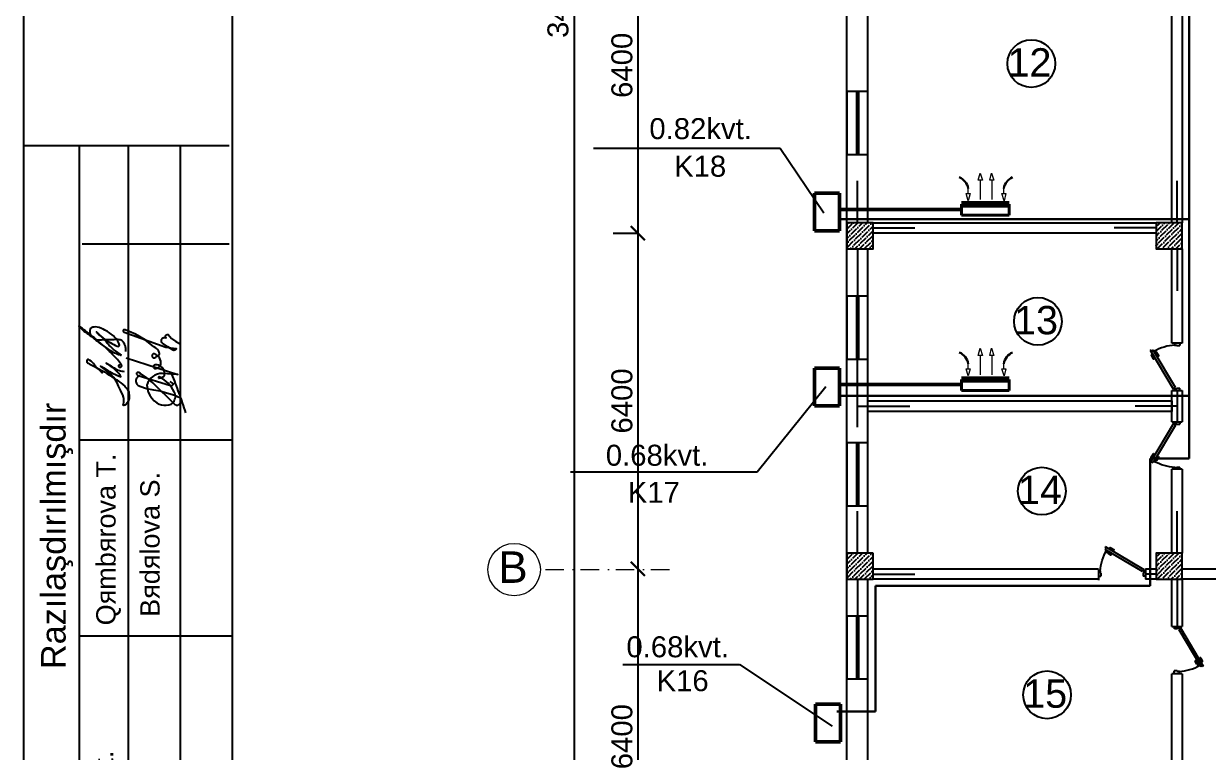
# Model space of a CAD drawing. Header units: millimetres. Extents: x 42452 to 2852333, y -419346 to 834876.
# Drawn here: x 2591321 to 2613922, y 575600 to 589492 of the extents above; entities that cross this region are included whole.
import ezdxf

# ---------------------------------------------------------------- set-up
doc = ezdxf.new("R2010")
doc.units = ezdxf.units.MM
doc.linetypes.add('Штрихпунктирная', pattern=[670.277762, 352.777767, -176.388884, 0, -141.111112])
for name, color, linetype, lineweight in [('0_Ном._пера__1', 7, 'Continuous', 15), ('0_Ном._пера__7', 7, 'Continuous', 60), ('c_dv_l x_tti-25_Ном._пера__21_Ном._пера__21', 7, 'Continuous', 30), ('memar', 7, 'Continuous', 25), ('Text blocks_Ном._пера__1', 7, 'Continuous', 15), ('ДВЕРИ', 7, 'Continuous', 5), ('надписи', 5, 'Continuous', 30), ('размер_Ном._пера__241_Ном._пера__7', 7, 'Continuous', 60), ('соед_роз', 94, 'Continuous', 30), ('Соедин_роз', 94, 'Continuous', 30)]:
    doc.layers.add(name, color=color, linetype=linetype, lineweight=lineweight)
doc.styles.get("Standard").update_dxf_attribs({"font": 'arial.ttf'})
doc.styles.add('СГЕНЕРИР_СТИЛЬ_1', font='arial.ttf')
doc.styles.add('СГЕНЕРИР_СТИЛЬ_5', font='')
doc.styles.get('СГЕНЕРИР_СТИЛЬ_5').set_extended_font_data('Arial Az Lat Кириллический')
doc.dimstyles.new('razmeri a-g', dxfattribs={"dimtxt": 400, "dimasz": 270, "dimexe": 1.25, "dimexo": 0.625, "dimgap": 100, "dimtad": 1, "dimdec": 0, "dimtxsty": 'Standard', "dimblk": 'ARCHTICK', "dimcen": 2.5, "dimadec": 0, "dimazin": 0, "dimtfac": 1, "dimtdec": 0, "dimtmove": 0, "dimatfit": 3, "dimfxl": 1, "dimarcsym": 0})

# ---------------------------------------------------------------- blocks, each defined once
blk = doc.blocks.new('123vv')
at = {"layer": '0_Ном._пера__1', "linetype": 'Continuous', "lineweight": 25}
blk.add_line((41984, -698025), (38898, -698025), dxfattribs=at)
at = {"layer": '0_Ном._пера__1', "color": 5, "linetype": 'Continuous', "lineweight": 25, "flags": 128}
for points in [[(39821, -700413), (40908, -700763), (40586, -700737), (40531, -700741), (40477, -700753), (40426, -700775), (40379, -700804), (40338, -700841), (40303, -700884), (40276, -700932), (40257, -700984), (40266, -701058), (40286, -701129), (40317, -701196), (40358, -701258), (40408, -701313), (40467, -701359), (40512, -701383), (40561, -701399), (40612, -701408), (40663, -701408), (40714, -701401), (40763, -701385), (40787, -701368), (40808, -701347), (40826, -701323), (40839, -701296), (40849, -701268), (40854, -701239), (40854, -701209), (40849, -701180), (40840, -701151), (40827, -701125), (40771, -701030), (40702, -700945), (40620, -700871), (40568, -700837), (40512, -700811), (40509, -700811), (40507, -700812), (40505, -700814), (40503, -700815), (40501, -700817), (40500, -700820), (40499, -700822), (40499, -700825), (40499, -700827), (40499, -700830), (40500, -700832), (40501, -700834), (40503, -700836), (40505, -700838), (40507, -700839), (40510, -700840), (40512, -700840), (40515, -700840), (40546, -700832), (40576, -700818), (40603, -700800), (40627, -700777), (40629, -700748), (40628, -700718), (40621, -700689), (40610, -700661), (40594, -700636), (40575, -700613), (40552, -700594), (40526, -700579), (40499, -700568), (40470, -700561), (40440, -700559), (40433, -700559), (40427, -700559), (40420, -700561), (40414, -700564), (40409, -700567), (40404, -700572), (40400, -700577), (40397, -700583), (40395, -700590), (40394, -700596), (40394, -700603), (40396, -700609), (40398, -700616), (40402, -700621), (40406, -700626), (40411, -700631), (40417, -700634), (40423, -700636), (40430, -700637), (40437, -700637), (40443, -700636), (40466, -700629), (40488, -700619), (40508, -700606), (40525, -700590), (40539, -700571), (40550, -700549), (40551, -700514), (40546, -700479), (40536, -700446), (40520, -700415), (40499, -700387), (40473, -700362), (40444, -700343), (40412, -700328), (40405, -700328), (40397, -700329), (40390, -700331), (40384, -700334), (40378, -700338), (40373, -700343), (40369, -700349), (40366, -700356), (40364, -700363), (40363, -700370), (40364, -700377), (40366, -700384), (40369, -700391), (40373, -700397), (40378, -700402), (40384, -700406), (40390, -700410), (40397, -700412), (40404, -700413), (40412, -700412), (40419, -700410), (40444, -700400), (40467, -700386), (40488, -700369), (40505, -700349), (40520, -700326), (40511, -700295), (40497, -700266), (40479, -700239), (40456, -700216), (40430, -700198), (40401, -700183), (40217, -700037), (40015, -699918), (39798, -699827), (39795, -699825), (39791, -699823), (39786, -699822), (39782, -699822), (39778, -699823), (39774, -699824), (39770, -699826), (39766, -699828), (39763, -699832), (39761, -699835), (39759, -699839), (39758, -699843), (39757, -699847), (39758, -699852), (39759, -699856), (39761, -699860), (39763, -699864), (39766, -699867), (39769, -699869), (39773, -699871), (39777, -699873), (40657, -700188), (40873, -700218), (40871, -700225), (40868, -700232), (40864, -700238), (40859, -700244), (40853, -700248), (40846, -700252), (40839, -700254), (40831, -700255), (40824, -700255), (40816, -700254), (40809, -700252), (40693, -700184), (40586, -700105), (40578, -700096), (40571, -700087), (40566, -700076), (40563, -700065), (40561, -700053), (40562, -700042), (40565, -700030), (40570, -700020), (40576, -700010), (40584, -700001), (40593, -699994), (40604, -699989), (40615, -699985), (40626, -699984), (40638, -699984), (40650, -699986), (40661, -699991), (40656, -699986), (40652, -699981), (40649, -699975), (40648, -699969), (40647, -699962), (40647, -699956), (40649, -699950), (40651, -699944), (40655, -699938), (40659, -699933), (40664, -699929), (40669, -699926), (40676, -699924), (40682, -699922), (40688, -699922), (40695, -699923), (40701, -699925), (40776, -700003), (40862, -700068), (40956, -700120)], [(40114, -700786), (40096, -700791), (40079, -700800), (40064, -700811), (40051, -700825), (40040, -700841), (40032, -700858), (40027, -700876), (40025, -700895), (40027, -700914), (40031, -700932), (40038, -700950), (40048, -700966), (40061, -700980), (40076, -700992), (40092, -701001), (40110, -701007), (40251, -701054), (40396, -701085), (40532, -701105), (40665, -701144), (40842, -701195), (40902, -701220), (40958, -701252), (40967, -701267), (40973, -701282), (40976, -701299), (40977, -701315), (40975, -701332), (40970, -701347), (40962, -701362), (40953, -701376), (40941, -701387), (40933, -701395), (40923, -701401), (40913, -701406), (40903, -701409), (40892, -701410), (40881, -701409), (40870, -701407), (40860, -701402), (40850, -701397), (40380, -700937), (40255, -700831), (40119, -700739), (40110, -700731), (40100, -700726), (40089, -700722), (40078, -700720), (40066, -700720), (40055, -700722), (40044, -700726), (40041, -700732), (40040, -700738), (40040, -700745), (40040, -700752), (40042, -700758), (40045, -700764), (40049, -700769), (40054, -700774), (40059, -700778), (40066, -700780), (40072, -700782), (40749, -700991), (40757, -700993), (40765, -700993), (40773, -700993), (40781, -700990), (40788, -700987), (40795, -700983), (40801, -700977), (40806, -700971), (40810, -700964), (40813, -700957), (40748, -700906)]]:
    blk.add_lwpolyline(points, dxfattribs=at)
at = {"layer": '0_Ном._пера__1', "color": 5, "linetype": 'Continuous', "lineweight": 25}
for points, knots in [([(39692, -700580), (39688, -700572), (39683, -700564), (39676, -700564), (39669, -700563), (39660, -700569), (39657, -700575), (39651, -700590), (39672, -700608), (39692, -700610), (39706, -700611), (39720, -700603), (39725, -700593), (39734, -700575), (39718, -700552), (39701, -700531), (39641, -700450), (39591, -700397), (39537, -700342), (39451, -700255), (39355, -700164), (39251, -700075), (39166, -700002), (39076, -699931), (39002, -699873), (38958, -699838), (38919, -699808), (38847, -699759), (38840, -699754), (38833, -699749), (38831, -699749), (38829, -699749), (38839, -699761), (38849, -699772), (38918, -699847), (38958, -699868), (39005, -699899), (39076, -699948), (39163, -700023), (39249, -700091), (39358, -700177), (39466, -700251), (39578, -700304), (39613, -700321), (39649, -700335), (39693, -700350), (39700, -700353), (39708, -700355), (39713, -700356), (39747, -700365), (39661, -700312), (39599, -700267), (39469, -700175), (39442, -700118), (39386, -700055), (39340, -700002), (39275, -699944), (39209, -699878), (39205, -699874), (39201, -699870), (39199, -699867), (39176, -699844), (39240, -699911), (39288, -699956), (39354, -700019), (39389, -700038), (39429, -700061), (39465, -700081), (39505, -700103), (39565, -700135), (39609, -700159), (39664, -700188), (39676, -700161), (39679, -700152), (39678, -700136), (39676, -700123), (39670, -700098), (39658, -700078), (39644, -700060), (39618, -700022), (39587, -699985), (39553, -699953), (39492, -699895), (39419, -699852), (39342, -699814), (39287, -699787), (39231, -699763), (39168, -699764), (39137, -699764), (39104, -699770), (39083, -699790), (39070, -699803), (39061, -699821), (39057, -699840), (39053, -699864), (39059, -699888), (39068, -699910), (39092, -699964), (39141, -700007), (39195, -700025), (39264, -700048), (39341, -700029), (39415, -700025), (39467, -700023), (39517, -700028), (39568, -700025), (39604, -700023), (39640, -700018), (39676, -700025), (39701, -700030), (39726, -700042), (39745, -700059), (39768, -700081), (39781, -700111), (39790, -700142), (39803, -700187), (39807, -700231), (39810, -700276)], [0, 0, 0, 0, 1, 1, 1, 2, 2, 2, 3, 3, 3, 4, 4, 4, 5, 5, 5, 6, 6, 6, 7, 7, 7, 8, 8, 8, 9, 9, 9, 10, 10, 10, 11, 11, 11, 12, 12, 12, 13, 13, 13, 14, 14, 14, 15, 15, 15, 16, 16, 16, 17, 17, 17, 18, 18, 18, 19, 19, 19, 20, 20, 20, 21, 21, 21, 22, 22, 22, 23, 23, 23, 24, 24, 24, 25, 25, 25, 26, 26, 26, 27, 27, 27, 28, 28, 28, 29, 29, 29, 30, 30, 30, 31, 31, 31, 32, 32, 32, 33, 33, 33, 34, 34, 34, 35, 35, 35, 36, 36, 36, 37, 37, 37, 38, 38, 38, 39, 39, 39, 39]), ([(39330, -700734), (39267, -700678), (39205, -700621), (39155, -700560), (39127, -700525), (39102, -700488), (39055, -700460), (39039, -700450), (39020, -700441), (39007, -700449), (38998, -700455), (38992, -700471), (38993, -700484), (38995, -700509), (39021, -700523), (39045, -700535), (39106, -700568), (39157, -700592), (39209, -700620), (39346, -700692), (39488, -700785), (39623, -700876), (39683, -700916), (39740, -700955), (39791, -701006), (39827, -701041), (39859, -701082), (39874, -701130), (39885, -701167), (39886, -701209), (39884, -701246), (39883, -701282), (39879, -701314), (39844, -701354), (39814, -701389), (39761, -701430), (39760, -701407), (39760, -701402), (39762, -701392), (39765, -701383), (39778, -701329), (39777, -701283), (39765, -701238), (39747, -701172), (39709, -701106), (39680, -701047), (39630, -700944), (39609, -700858), (39486, -700746), (39397, -700665), (39255, -700570), (39285, -700584), (39299, -700591), (39343, -700617), (39380, -700640), (39429, -700670), (39465, -700695), (39503, -700716), (39553, -700745), (39608, -700769), (39677, -700799), (39688, -700804), (39700, -700809), (39707, -700810), (39736, -700816), (39669, -700745), (39623, -700698), (39560, -700632), (39539, -700611), (39476, -700570), (39448, -700552), (39413, -700529), (39404, -700524), (39384, -700511), (39495, -700579), (39566, -700621), (39613, -700650), (39643, -700666), (39681, -700678), (39710, -700686), (39744, -700691), (39778, -700697)], [0, 0, 0, 0, 1, 1, 1, 2, 2, 2, 3, 3, 3, 4, 4, 4, 5, 5, 5, 6, 6, 6, 7, 7, 7, 8, 8, 8, 9, 9, 9, 10, 10, 10, 11, 11, 11, 12, 12, 12, 13, 13, 13, 14, 14, 14, 15, 15, 15, 16, 16, 16, 17, 17, 17, 18, 18, 18, 19, 19, 19, 20, 20, 20, 21, 21, 21, 22, 22, 22, 23, 23, 23, 24, 24, 24, 25, 25, 25, 26, 26, 26, 27, 27, 27, 27]), ([(41075, -701565), (41029, -701427), (40983, -701289), (40934, -701152), (40886, -701018), (40833, -700885), (40781, -700751)], [0, 0, 0, 0, 1, 1, 1, 2, 2, 2, 2])]:
    blk.add_open_spline(points, degree=3, knots=knots, dxfattribs=at)
at = {"layer": 'размер_Ном._пера__241_Ном._пера__7', "linetype": 'Continuous', "lineweight": 25}
for p, q in [((41984, -695968), (37671, -695968)), ((38832, -695968), (38832, -712422)), ((39860, -695968), (39860, -712422)), ((40955, -695968), (40955, -712422)), ((42050, -702138), (38832, -702138)), ((42050, -706252), (38832, -706252)), ((42050, -712422), (37671, -712422))]:
    blk.add_line(p, q, dxfattribs=at)
at = {"layer": '0_Ном._пера__7', "linetype": 'Continuous', "lineweight": 25, "attachment_point": 4, "rotation": 90, "style": 'СГЕНЕРИР_СТИЛЬ_1'}
for s, insert, char_height in [('\\A1;{\\fArial|b0|i0|c204|p38;Q\\fArial Az Lat Кириллический|b0|i0|c0|p34;я\\fArial|b0|i0|c204|p38;mb\\fArial Az Lat Кириллический|b0|i0|c0|p34;я\\fArial|b0|i0|c204|p38;rova T.}', (39452, -706023), 405.697), ('\\A1;{\\fArial|b0|i0|c204|p38;B\\fArial Az Lat Кириллический|b0|i0|c0|p34;я\\fArial|b0|i0|c204|p38;d\\fArial Az Lat Кириллический|b0|i0|c0|p34;я\\fArial|b0|i0|c204|p38;lova S.}', (40323, -705845), 405.697), ('{S.K. Sekt.}', (39349, -711170), 405.7), ('{İ.V. Sekt. }', (40452, -711193), 405.7)]:
    blk.add_mtext(s, dxfattribs=dict(at, insert=insert, char_height=char_height))
at = {"layer": 'Text blocks_Ном._пера__1', "linetype": 'Continuous', "lineweight": 25, "insert": (38372, -704146), "char_height": 514.2, "attachment_point": 5, "rotation": 90, "style": 'СГЕНЕРИР_СТИЛЬ_5'}
blk.add_mtext('{\\fArial|b0|i0|c238|p34;Razılaşdırılmışdır}', dxfattribs=at)
blk = doc.blocks.new('qapi 700')
at = {"layer": 'ДВЕРИ', "color": 251, "lineweight": 25, "true_color": 0x636466}
for p, q in [((1281620, 90086), (1281659, 90086)), ((1281659, 90034), (1281659, 90086)), ((1282420, 90086), (1282380, 90086)), ((1282380, 90034), (1282380, 90085)), ((1281620, 89997), (1281651, 89997)), ((1281651, 89997), (1281651, 90034)), ((1281651, 90034), (1281659, 90034)), ((1282368, 90010), (1281735, 89633)), ((1282395, 89980), (1281741, 89591)), ((1282382, 89987), (1282368, 90010)), ((1282388, 90034), (1282380, 90034)), ((1282388, 89991), (1282382, 89987)), ((1282388, 89997), (1282388, 90034)), ((1282420, 89997), (1282388, 89997)), ((1282420, 89997), (1282388, 89997)), ((1282395, 89980), (1282388, 89991)), ((1281812, 89685), (1281762, 89656)), ((1281775, 89698), (1281826, 89728)), ((1281835, 89712), (1281794, 89687)), ((1281814, 89681), (1281812, 89685)), ((1281836, 89725), (1281838, 89722)), ((1281733, 89605), (1281747, 89613)), ((1281741, 89591), (1281733, 89605)), ((1281747, 89613), (1281735, 89633)), ((1281762, 89656), (1281765, 89651)), ((1281776, 89665), (1281770, 89676)), ((1281785, 89617), (1281787, 89613)), ((1281787, 89613), (1281837, 89642)), ((1281792, 89676), (1281793, 89674)), ((1281802, 89622), (1281809, 89609)), ((1281820, 89629), (1281818, 89631)), ((1281872, 89650), (1281831, 89626)), ((1281831, 89604), (1281881, 89634)), ((1281837, 89642), (1281835, 89646)), ((1281884, 89645), (1281883, 89647))]:
    blk.add_line(p, q, dxfattribs=at)
for centre, radius, start, end in [((1282471, 90052), 821, 183.4077, 209.5706), ((1281783, 89684), 15.9, 120.7133, 210.7133), ((1281798, 89680), 7.94, 120.7133, 210.7133), ((1281830, 89721), 7.94, 30.7133, 120.7133), ((1281831, 89718), 7.94, 300.7133, 30.7133), ((1281823, 89617), 15.9, 210.7133, 300.7133), ((1281827, 89633), 7.94, 210.7133, 300.7133), ((1281876, 89643), 7.94, 30.7133, 120.7133), ((1281877, 89641), 7.94, 300.7133, 30.7133)]:
    blk.add_arc(centre, radius, start, end, dxfattribs=at)
blk = doc.blocks.new('_ArchTick')
at = {"color": 0, "linetype": 'ByBlock', "const_width": 0.15}
blk.add_lwpolyline([(-0.5, -0.5), (0.5, 0.5)], dxfattribs=at)
blk = doc.blocks.new('*D259')
at = {"layer": 'Defpoints', "color": 0, "lineweight": 30, "transparency": 16777216}
for p in [(2602225, 607299), (2601821, 572699), (2602225, 572699)]:
    blk.add_point(p, dxfattribs=at)
at = {"layer": 'memar', "color": 0, "lineweight": -2, "transparency": 16777216}
for p, q in [((2602224, 607299), (2601819, 607299)), ((2601821, 607299), (2601821, 572699)), ((2602224, 572699), (2601819, 572699))]:
    blk.add_line(p, q, dxfattribs=at)
at = {"layer": 'memar', "color": 0, "lineweight": -2, "transparency": 16777216, "xscale": 270, "yscale": 270, "zscale": 270}
for p, rotation in [((2601821, 607299), 90), ((2601821, 572699), 270)]:
    blk.add_blockref('_ArchTick', p, dxfattribs=dict(at, rotation=rotation))
at = {"layer": 'memar', "color": 0, "lineweight": 15, "transparency": 16777216, "insert": (2601516, 589999), "char_height": 400, "attachment_point": 5, "rotation": 90}
blk.add_mtext('34600', dxfattribs=at)
blk = doc.blocks.new('*D263')
at = {"layer": 'Defpoints', "color": 0, "lineweight": 30, "transparency": 16777216}
for p in [(2603040, 591899), (2602568, 585499), (2603040, 585499)]:
    blk.add_point(p, dxfattribs=at)
at = {"layer": 'memar', "color": 0, "lineweight": -2, "transparency": 16777216}
for p, q in [((2603040, 591899), (2603040, 585499)), ((2603041, 591899), (2603042, 591899)), ((2602568, 585499), (2603042, 585499))]:
    blk.add_line(p, q, dxfattribs=at)
at = {"layer": 'memar', "color": 0, "lineweight": -2, "transparency": 16777216, "xscale": 270, "yscale": 270, "zscale": 270}
for p, rotation in [((2603040, 591899), 90), ((2603040, 585499), 270)]:
    blk.add_blockref('_ArchTick', p, dxfattribs=dict(at, rotation=rotation))
at = {"layer": 'memar', "color": 0, "lineweight": 15, "transparency": 16777216, "insert": (2602736, 588699), "char_height": 400, "attachment_point": 5, "rotation": 90}
blk.add_mtext('6400', dxfattribs=at)
blk = doc.blocks.new('*D264')
at = {"layer": 'Defpoints', "color": 0, "lineweight": 30, "transparency": 16777216}
for p in [(2602568, 585499), (2603040, 579099), (2603040, 579099)]:
    blk.add_point(p, dxfattribs=at)
at = {"layer": 'memar', "color": 0, "lineweight": -2, "transparency": 16777216}
for p, q in [((2602568, 585499), (2603042, 585499)), ((2603040, 585499), (2603040, 579099)), ((2603041, 579099), (2603042, 579099))]:
    blk.add_line(p, q, dxfattribs=at)
at = {"layer": 'memar', "color": 0, "lineweight": -2, "transparency": 16777216, "xscale": 270, "yscale": 270, "zscale": 270}
for p, rotation in [((2603040, 585499), 90), ((2603040, 579099), 270)]:
    blk.add_blockref('_ArchTick', p, dxfattribs=dict(at, rotation=rotation))
at = {"layer": 'memar', "color": 0, "lineweight": 15, "transparency": 16777216, "insert": (2602736, 582299), "char_height": 400, "attachment_point": 5, "rotation": 90}
blk.add_mtext('6400', dxfattribs=at)
blk = doc.blocks.new('*D265')
at = {"layer": 'Defpoints', "color": 0, "lineweight": 30, "transparency": 16777216}
for p in [(2603040, 579099), (2603040, 572698), (2603040, 572698)]:
    blk.add_point(p, dxfattribs=at)
at = {"layer": 'memar', "color": 0, "lineweight": -2, "transparency": 16777216}
for p, q in [((2603040, 579099), (2603040, 572698)), ((2603041, 579099), (2603042, 579099)), ((2603041, 572698), (2603042, 572698))]:
    blk.add_line(p, q, dxfattribs=at)
at = {"layer": 'memar', "color": 0, "lineweight": -2, "transparency": 16777216, "xscale": 270, "yscale": 270, "zscale": 270}
for p, rotation in [((2603040, 579099), 90), ((2603040, 572698), 270)]:
    blk.add_blockref('_ArchTick', p, dxfattribs=dict(at, rotation=rotation))
at = {"layer": 'memar', "color": 0, "lineweight": 15, "transparency": 16777216, "insert": (2602736, 575898), "char_height": 400, "attachment_point": 5, "rotation": 90}
blk.add_mtext('6400', dxfattribs=at)

msp = doc.modelspace()

# ---------------------------------------------------------------- hatches: boundary and pattern name
at = {"layer": 'memar', "lineweight": 25}
h = msp.add_hatch(dxfattribs=at)
h.set_pattern_fill('ANSI36', color=256, scale=500)
h.set_pattern_definition([(45, (920787.99, 3042098.6), (33.1456304, 121.533978), [156.25, -31.25, 0, -31.25])])
h.paths.add_polyline_path([(2607026.14, 585698.5206), (2607026.14, 585198.5206), (2607526.14, 585198.5206), (2607526.14, 585698.5206)])
h = msp.add_hatch(dxfattribs=at)
h.set_pattern_fill('ANSI36', color=256, scale=500)
h.set_pattern_definition([(45, (914887.99, 3042098.6), (33.1456304, 121.533978), [156.25, -31.25, 0, -31.25])])
h.paths.add_polyline_path([(2612926.13986, 585698.5206), (2612926.13986, 585198.5206), (2613426.13986, 585198.5206), (2613426.13986, 585698.5206)])
h = msp.add_hatch(dxfattribs=at)
h.set_pattern_fill('ANSI36', color=256, scale=500)
h.set_pattern_definition([(45, (920787.99, 3035799.09), (33.1456304, 121.533978), [156.25, -31.25, 0, -31.25])])
h.paths.add_polyline_path([(2607026.14, 579399.01231), (2607026.14, 578899.01231), (2607526.14, 578899.01231), (2607526.14, 579399.01231)])
h = msp.add_hatch(dxfattribs=at)
h.set_pattern_fill('ANSI36', color=256, scale=500)
h.set_pattern_definition([(45, (914887.99, 3035799.09), (33.1456304, 121.533978), [156.25, -31.25, 0, -31.25])])
h.paths.add_polyline_path([(2612926.13986, 579399.01231), (2612926.13986, 578899.01231), (2613426.13986, 578899.01231), (2613426.13986, 579399.01231)])

# ---------------------------------------------------------------- linework, layer by layer
at = {"layer": 'c_dv_l x_tti-25_Ном._пера__21_Ном._пера__21', "linetype": 'Continuous', "lineweight": 25, "flags": 128}
for points in [[(2591320.97086, 613409.26844), (2674928.52286, 613409.26844), (2674928.52286, 554286.78524), (2591320.97086, 554286.78524)], [(2595302.28286, 612413.94044), (2673933.19486, 612413.94044), (2673933.19486, 555282.11324), (2595302.28286, 555282.11324)]]:
    msp.add_lwpolyline(points, close=True, dxfattribs=at)
at = {"layer": 'memar', "linetype": 'Штрихпунктирная', "lineweight": 15}
msp.add_line((2601276.13137, 579084.00995), (2603802.51953, 579084.00995), dxfattribs=at)
at = {"layer": 'memar', "color": 0, "lineweight": 25}
for points in [[(2607026.05727, 572898.5206), (2607026.33479, 597998.5206)], [(2607426.16511, 585698.5206), (2607426.2465, 591598.5206)], [(2613426.13986, 590498.5206), (2613426.13986, 585698.5206), (2613226.13986, 585698.5206), (2613226.13986, 590498.5206)], [(2607426.0782, 579398.5206), (2607426.15821, 585198.5206)], [(2613226.14, 583398.5206), (2613226.14, 585198.5206), (2613426.14, 585198.5206), (2613426.14, 583398.5206)], [(2613426.14, 583398.5206), (2613226.14, 583398.5206)], [(2613226.14, 581898.5206), (2613226.14, 582498.5206)], [(2613226.14, 582498.5206), (2613426.14, 582498.5206)], [(2613426.14, 582498.5206), (2613426.14, 581898.5206)], [(2613226.14, 581898.5206), (2613426.14, 581898.5206)], [(2613426.14, 580998.5206), (2613426.14, 579399.01231), (2613226.14, 579399.01231), (2613226.14, 580998.5206)], [(2613426.14, 580998.5206), (2613226.14, 580998.5206)], [(2611826.13986, 578899.01231), (2607526.14, 578899.01231), (2607526.14, 579099.01231), (2611826.13986, 579099.01231)], [(2611826.13986, 579084.01231), (2611826.13986, 578884.01231)], [(2612726.13986, 579099.01231), (2612926.13986, 579099.01231), (2612926.13986, 578899.01231), (2612726.13986, 578899.01231)], [(2612726.13986, 579099.01231), (2612726.13986, 578899.01231)], [(2607425.98991, 572898.5206), (2607425.98991, 578899.01231)], [(2613226.14, 577998.5206), (2613226.14, 578899.01231), (2613426.14, 578899.01231), (2613426.14, 577998.5206)], [(2613226.14, 577998.5206), (2613426.14, 577998.5206)], [(2613426.14, 577098.5206), (2613426.14, 572998.5206), (2613226.14, 572998.5206), (2613226.14, 577098.5206)], [(2613426.14, 577098.5206), (2613226.14, 577098.5206)]]:
    msp.add_lwpolyline(points, dxfattribs=at)
for points in [[(2607426.23822, 586998.44447), (2607426.23822, 588198.44447), (2607026.23822, 588198.44447), (2607026.23822, 586998.44447)], [(2612926.13986, 585498.5206), (2607526.14, 585498.5206), (2607526.14, 585698.5206), (2612926.13986, 585698.5206)], [(2607426.12924, 583098.5206), (2607426.12924, 584298.5206), (2607026.12924, 584298.5206), (2607026.12924, 583098.5206)], [(2613226.14, 582098.5206), (2607426.11682, 582098.52198), (2607426.11682, 582298.52198), (2613226.14, 582298.5206)], [(2607426.10717, 580298.44447), (2607426.10717, 581498.44447), (2607026.10717, 581498.44447), (2607026.10717, 580298.44447)], [(2618926.13986, 578899.01231), (2613426.13986, 578899.01231), (2613426.13986, 579099.01231), (2618926.13986, 579099.01231)], [(2607426.06164, 576998.44447), (2607426.06164, 578198.44447), (2607026.06164, 578198.44447), (2607026.06164, 576998.44447)]]:
    msp.add_lwpolyline(points, close=True, dxfattribs=at)
at = {"layer": 'memar', "color": 146, "lineweight": 25, "true_color": 0x105689}
for points in [[(2607257.37562, 588198.44447), (2607207.37562, 588198.44447), (2607207.37562, 586998.44447), (2607257.37562, 586998.44447)], [(2607257.26665, 584298.5206), (2607207.26665, 584298.5206), (2607207.26665, 583098.5206), (2607257.26665, 583098.5206)], [(2607257.24457, 581498.44447), (2607207.24457, 581498.44447), (2607207.24457, 580298.44447), (2607257.24457, 580298.44447)], [(2607257.19905, 578198.44447), (2607207.19905, 578198.44447), (2607207.19905, 576998.44447), (2607257.19905, 576998.44447)]]:
    msp.add_lwpolyline(points, close=True, dxfattribs=at)
at = {"layer": 'memar', "lineweight": 25}
for points in [[(2607226.14, 585698.5206), (2607226.14, 586498.5206)], [(2613326.13986, 585698.5206), (2613326.13986, 586498.5206)], [(2607526.14, 585598.5206), (2608326.14, 585598.5206)], [(2612926.13986, 585598.5206), (2612126.13986, 585598.5206)], [(2607226.14, 585198.5206), (2607226.12924, 584298.5206)], [(2613326.14, 585198.5206), (2613326.14, 584398.5206)], [(2607226.07241, 581798.44447), (2607226.14, 583098.5206)], [(2613326.14, 582498.5206), (2613326.14, 581898.5206)], [(2607226.14, 582198.59095), (2608226.11683, 582198.59095)], [(2613326.14, 582198.5206), (2612526.14, 582198.5206)], [(2607226.14, 579398.5206), (2607226.14, 580198.5206)], [(2613326.14, 579398.5206), (2613326.14, 580198.5206)], [(2607226.14, 578898.5206), (2607226.06164, 578198.44447)], [(2607526.14, 578998.5206), (2608326.14, 578998.5206)], [(2612926.13986, 578998.5206), (2612726.13986, 578998.5206)], [(2613326.14, 578898.5206), (2613326.14, 577998.5206)]]:
    msp.add_lwpolyline(points, dxfattribs=at)
at = {"layer": 'memar', "color": 3, "lineweight": 25}
for points in [[(2607526.14, 585698.5206), (2607026.14, 585698.5206), (2607026.14, 585198.5206), (2607526.14, 585198.5206)], [(2613426.13986, 585698.5206), (2612926.13986, 585698.5206), (2612926.13986, 585198.5206), (2613426.13986, 585198.5206)], [(2607526.14, 579399.01231), (2607026.14, 579399.01231), (2607026.14, 578899.01231), (2607526.14, 578899.01231)], [(2613426.13986, 579399.01231), (2612926.13986, 579399.01231), (2612926.13986, 578899.01231), (2613426.13986, 578899.01231)]]:
    msp.add_lwpolyline(points, close=True, dxfattribs=at)
at = {"layer": 'memar', "color": 0, "lineweight": 25}
for centre in [(2610545.31377, 588731.57616), (2610671.19944, 583817.02323), (2610745.9438, 580580.00615)]:
    msp.add_circle(centre, 454.87332, dxfattribs=at)
at = {"layer": 'memar', "linetype": 'Continuous', "lineweight": 15}
msp.add_circle((2600678.3323, 579082.75441), 500, dxfattribs=at)
at = {"layer": 'memar', "lineweight": 25}
msp.add_circle((2610845.59746, 576695.57885), 454.87332, dxfattribs=at)
at = {"layer": 'надписи', "color": 0, "lineweight": -3}
for p, q in [((2602193.52261, 587117.27475), (2605756.26052, 587117.27475)), ((2605756.26052, 587117.27475), (2606585.73815, 585885.25234)), ((2605316.81766, 580949.69952), (2606625.31003, 582575.86591)), ((2601754.07975, 580949.69952), (2605316.81766, 580949.69952)), ((2602748.9844, 577274.917), (2604976.93266, 577274.917)), ((2604976.93266, 577274.917), (2606744.83739, 576096.58495))]:
    msp.add_line(p, q, dxfattribs=at)
at = {"layer": 'соед_роз', "lineweight": 15}
for p, q in [((2609532.68987, 586507.55215), (2609569.9365, 586643.68789)), ((2609611.9615, 586507.55215), (2609532.68987, 586507.55215)), ((2609569.9365, 586643.68789), (2609611.9615, 586507.55215)), ((2609572.32568, 586507.55215), (2609572.32568, 586137.40349)), ((2609751.20551, 586507.55215), (2609788.45214, 586643.68789)), ((2609830.47714, 586507.55215), (2609751.20551, 586507.55215)), ((2609788.45214, 586643.68789), (2609830.47714, 586507.55215)), ((2609790.84132, 586507.55215), (2609790.84132, 586139.86418)), ((2609339.22892, 586252.43991), (2609339.22892, 586350.65276)), ((2610022.06595, 586252.43991), (2610022.06595, 586350.65276)), ((2610120.52472, 586051.71394), (2609216.13127, 586051.71394)), ((2609216.13127, 586051.71394), (2609216.13127, 585841.50996)), ((2609341.6181, 586116.30417), (2609299.59311, 586252.43991)), ((2609299.59311, 586252.43991), (2609378.86474, 586252.43991)), ((2609378.86474, 586252.43991), (2609341.6181, 586116.30417)), ((2610024.45513, 586116.30417), (2609982.43013, 586252.43991)), ((2609982.43013, 586252.43991), (2610061.70177, 586252.43991)), ((2610061.70177, 586252.43991), (2610024.45513, 586116.30417)), ((2610120.52472, 585841.50996), (2610120.52472, 586051.71394)), ((2609216.13127, 585841.50996), (2610120.52472, 585841.50996)), ((2609532.68987, 583166.80309), (2609569.9365, 583302.93884)), ((2609611.9615, 583166.80309), (2609532.68987, 583166.80309)), ((2609569.9365, 583302.93884), (2609611.9615, 583166.80309)), ((2609572.32568, 583166.80309), (2609572.32568, 582796.65444)), ((2609751.20551, 583166.80309), (2609788.45214, 583302.93884)), ((2609830.47714, 583166.80309), (2609751.20551, 583166.80309)), ((2609788.45214, 583302.93884), (2609830.47714, 583166.80309)), ((2609790.84132, 583166.80309), (2609790.84132, 582799.11513)), ((2609341.6181, 582775.55512), (2609299.59311, 582911.69086)), ((2609299.59311, 582911.69086), (2609378.86474, 582911.69086)), ((2609339.22892, 582911.69086), (2609339.22892, 583009.90371)), ((2609378.86474, 582911.69086), (2609341.6181, 582775.55512)), ((2610024.45513, 582775.55512), (2609982.43013, 582911.69086)), ((2609982.43013, 582911.69086), (2610061.70177, 582911.69086)), ((2610022.06595, 582911.69086), (2610022.06595, 583009.90371)), ((2610061.70177, 582911.69086), (2610024.45513, 582775.55512)), ((2610120.52472, 582710.96489), (2609216.13127, 582710.96489)), ((2609216.13127, 582710.96489), (2609216.13127, 582500.7609)), ((2610120.52472, 582500.7609), (2610120.52472, 582710.96489)), ((2609216.13127, 582500.7609), (2610120.52472, 582500.7609))]:
    msp.add_line(p, q, dxfattribs=at)
at = {"layer": 'соед_роз', "lineweight": 50}
for p, q in [((2606887.07019, 586262.59146), (2606410.76209, 586262.59146)), ((2606410.76209, 585545.48075), (2606410.76209, 586262.59146)), ((2606887.07019, 585545.48075), (2606887.07019, 586262.59146)), ((2610120.52472, 586076.48618), (2609216.13127, 586076.48618)), ((2610120.52472, 586051.71394), (2609216.13127, 586051.71394)), ((2609216.13127, 585952.89584), (2606887.07019, 585952.89584)), ((2610120.52472, 586021.62536), (2609216.13127, 586021.62536)), ((2606410.76209, 585545.48075), (2606887.07019, 585545.48075)), ((2606887.07019, 582921.84241), (2606410.76209, 582921.84241)), ((2606410.76209, 582204.73169), (2606410.76209, 582921.84241)), ((2606887.07019, 582204.73169), (2606887.07019, 582921.84241)), ((2610120.52472, 582735.73713), (2609216.13127, 582735.73713)), ((2610120.52472, 582710.96489), (2609216.13127, 582710.96489)), ((2610120.52472, 582680.87631), (2609216.13127, 582680.87631)), ((2609216.13127, 582612.266), (2606887.07019, 582612.266)), ((2606410.76209, 582204.73169), (2606887.07019, 582204.73169)), ((2606426.94453, 576518.41074), (2606903.25263, 576518.41074)), ((2606426.94453, 576518.41074), (2606426.94453, 575801.30002)), ((2606903.25263, 576518.41074), (2606903.25263, 575801.30002)), ((2606903.25263, 575801.30002), (2606426.94453, 575801.30002))]:
    msp.add_line(p, q, dxfattribs=at)
at = {"layer": 'соед_роз', "lineweight": 40}
for p, q in [((2610120.52472, 586051.71394), (2609216.13127, 586051.71394)), ((2609216.13127, 586051.71394), (2609216.13127, 585841.50996)), ((2610120.52472, 585841.50996), (2610120.52472, 586051.71394)), ((2609216.13127, 585841.50996), (2610120.52472, 585841.50996)), ((2610120.52472, 582710.96489), (2609216.13127, 582710.96489)), ((2609216.13127, 582710.96489), (2609216.13127, 582500.7609)), ((2610120.52472, 582500.7609), (2610120.52472, 582710.96489)), ((2609216.13127, 582500.7609), (2610120.52472, 582500.7609))]:
    msp.add_line(p, q, dxfattribs=at)
at = {"layer": 'соед_роз'}
for centre, start, end in [((2609072.82095, 586313.5738), 7.923588613, 68.351629367), ((2610288.47392, 586313.5738), 111.648370633, 172.076411441), ((2609072.82095, 582972.82475), 7.923588613, 68.351629367), ((2610288.47392, 582972.82475), 111.648370633, 172.076411441)]:
    msp.add_arc(centre, 268.97594, start, end, dxfattribs=at)
at = {"layer": 'Соедин_роз'}
for p, q in [((2613555.617, 598712.2938), (2613555.617, 581204.65344)), ((2606887.07019, 585768.10284), (2613555.617, 585768.10284)), ((2606887.07019, 582393.91223), (2613555.617, 582393.91223)), ((2612814.36005, 581204.65344), (2613555.617, 581204.65344)), ((2612814.36005, 581204.65344), (2612814.36005, 578775.60189)), ((2607573.07145, 578775.60189), (2612814.36005, 578775.60189)), ((2607573.07145, 578775.60189), (2607573.07145, 576375.17401)), ((2606831.8145, 576375.17401), (2607573.07145, 576375.17401))]:
    msp.add_line(p, q, dxfattribs=at)

# ---------------------------------------------------------------- block references
at = {"lineweight": 25, "xscale": 0.9090909090907544, "yscale": 0.9090909090907544, "zscale": 0.9090909090907544}
msp.add_blockref('123vv', (2557074.97953, 1219859.37296), dxfattribs=at)
at = {"layer": 'memar', "color": 0, "lineweight": 25}
for p, xscale, yscale, zscale, rotation in [((2511858.75716, 2027695.16453), 1.126929626026874, 1.126929626026874, 1.126929626026874, 270), ((2511666.33195, -866037.40052), -1.129065648574512, 1.129065648574512, 1.129065648574512, 270), ((2713721.76782, -851941.10929), 1.11503257298745, 1.11503257298745, 1.11503257298745, 90.00000000000001)]:
    msp.add_blockref('qapi 700', p, dxfattribs=dict(at, xscale=xscale, yscale=yscale, zscale=zscale, rotation=rotation))
at = {"layer": 'memar', "lineweight": 25, "xscale": -1.121843277023546, "yscale": 1.121843277023546, "zscale": 1.121843277023546, "rotation": 180}
msp.add_blockref('qapi 700', (1174049.80422, 680022.36755), dxfattribs=at)

# ---------------------------------------------------------------- texts
at = {"layer": 'memar', "lineweight": 15, "style": 'СГЕНЕРИР_СТИЛЬ_1'}
msp.add_text('B', height=600, dxfattribs=at).set_placement((2600376.75841, 578830.59317))
at = {"layer": 'memar', "linetype": 'Continuous', "lineweight": 25, "char_height": 540, "attachment_point": 3, "style": 'СГЕНЕРИР_СТИЛЬ_1'}
for s, insert in [('1{\\fArial|b0|i0|c238|p38;2}', (2610929.05377, 589025.03174)), ('1{\\fArial|b0|i0|c238|p38;3}', (2611054.93944, 584110.47881)), ('1{\\fArial|b0|i0|c238|p38;4}', (2611129.6838, 580873.46173)), ('1{\\fArial|b0|i0|c238|p38;5}', (2611229.33746, 576989.03444))]:
    msp.add_mtext(s, dxfattribs=dict(at, insert=insert))
at = {"layer": 'надписи', "color": 1, "lineweight": -3}
for s, p in [('K18', (2603730.16134, 586575.25762)), ('K17', (2602846.93679, 580356.59108)), ('K16', (2603395.5895, 576765.08501))]:
    msp.add_text(s, height=400, dxfattribs=at).set_placement(p)
at = {"layer": 'надписи', "color": 0, "lineweight": -3, "char_height": 400, "attachment_point": 9}
for s, insert in [('0{\\fArial|b0|i0|c238|p34;.}82{\\fArial|b0|i0|c238|p34;kvt.}', (2605214.7053, 587285.81418)), ('0{\\fArial|b0|i0|c238|p34;.}68{\\fArial|b0|i0|c238|p34;kvt.}', (2604383.76977, 581058.3145)), ('0{\\fArial|b0|i0|c238|p34;.}68{\\fArial|b0|i0|c238|p34;kvt.}', (2604776.95942, 577406.0555))]:
    msp.add_mtext_dynamic_manual_height_columns(s, width=4770.9693678, gutter_width=2000, heights=[0], dxfattribs=dict(at, insert=insert))

# ---------------------------------------------------------------- dimensions: what is measured, and where the dimension line sits
at = {"layer": 'memar', "lineweight": 15}
for base, p1, p2, picture, middle in [((2601820.68388, 572698.54347), (2602224.91204, 607298.52394), (2602224.91204, 572698.54347), '*D259', (2601516.31826, 589998.5337)), ((2603040.28609, 585498.51825), (2603040.28609, 591898.51825), (2602567.65841, 585498.51825), '*D263', (2602736.05689, 588698.51825)), ((2603040.28609, 579098.51825), (2602567.65841, 585498.51825), (2603040.28609, 579098.51825), '*D264', (2602736.05689, 582298.51825)), ((2603040.28609, 572698.03518), (2603040.28609, 579098.51825), (2603040.28609, 572698.03518), '*D265', (2602736.05689, 575898.27671))]:
    dim = msp.add_linear_dim(base=base, p1=p1, p2=p2, angle=90, dimstyle='razmeri a-g', dxfattribs=at)
    dim.commit()
    dim.dimension.update_dxf_attribs({"geometry": picture, "text_midpoint": middle})

doc.saveas('drawing.dxf')
